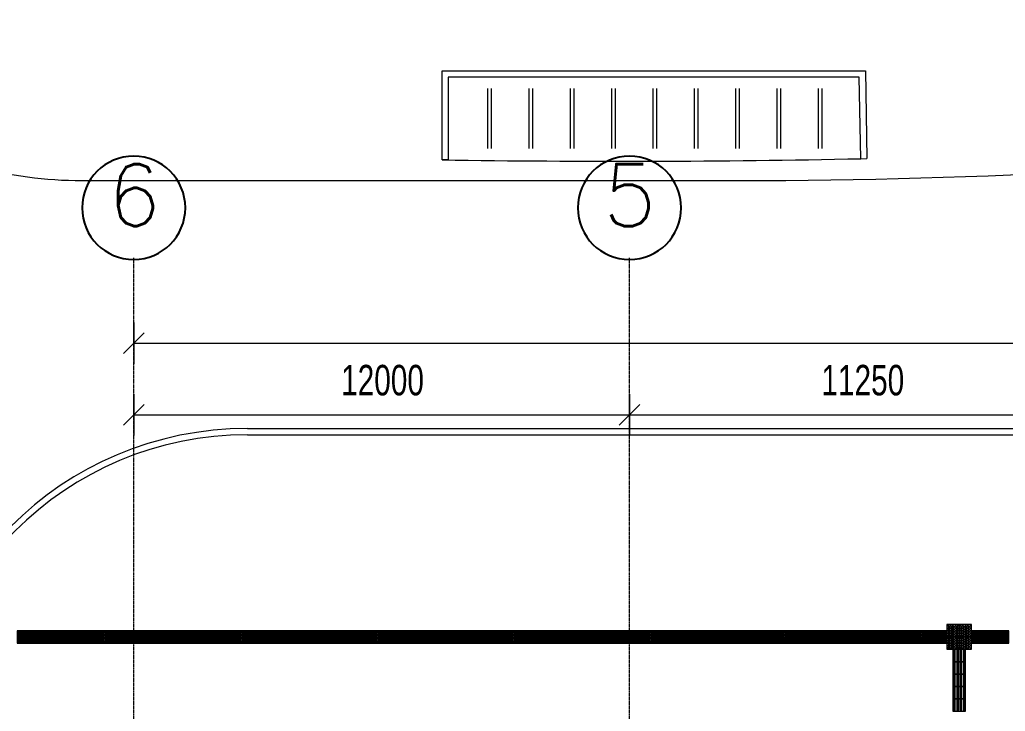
# Model space of a CAD drawing. Header units: millimetres. Extents: x 15878 to 679837, y -72324 to 391440.
# Drawn here: x 151772 to 175628, y 52732 to 69466 of the extents above; entities that cross this region are included whole.
import ezdxf

# ---------------------------------------------------------------- set-up
doc = ezdxf.new("R2010")
doc.units = ezdxf.units.MM
doc.linetypes.add('Grid Line__1_200_', pattern=[10.5, 6, -1.5, 1.5, -1.5])
for name, color, linetype, lineweight in [('A-ANNO-DIMS', 211, 'Continuous', 5), ('A-ANNO-DIMS-500', 211, 'Continuous', 5), ('A-ANNO-NOTE', 131, 'Continuous', 25), ('A-FLOR', 192, 'Continuous', 5), ('A-GENM', 13, 'Continuous', 5), ('A-WALL', 113, 'Continuous', 5), ('Q-CASE', 31, 'Continuous', 5), ('S-GRID', 1, 'Continuous', 5)]:
    doc.layers.add(name, color=color, linetype=linetype, lineweight=lineweight)
doc.styles.add('Arial', font='arial.ttf', dxfattribs={"width": 0.7, "height": 737.649701})
doc.styles.add('RomanS', font='romans__.ttf', dxfattribs={"height": 1504.746835})
doc.dimstyles.new('Linear_-_1_5mm_Arial', dxfattribs={"dimscale": 304.8, "dimtxt": 750, "dimasz": 1.64042, "dimexe": 1.64042, "dimexo": 0.0625, "dimgap": 0.82021, "dimtad": 1, "dimdec": 0, "dimzin": 0, "dimdsep": 46, "dimtxsty": 'Arial', "dimblk1": 'OBLIQUE', "dimblk2": 'OBLIQUE', "dimsah": 1, "dimcen": 0.09, "dimadec": 0, "dimazin": 0, "dimtfac": 1, "dimtdec": 4, "dimtix": 1, "dimtmove": 0, "dimatfit": 3, "dimfxl": 1.64042, "dimfxlon": 1, "dimtvp": 1, "dimtolj": 1, "dimtzin": 0, "dimarcsym": 2})

# ---------------------------------------------------------------- blocks, each defined once
blk = doc.blocks.new('DLN_Tactile - Directional Tiles-V640-G_F')
at = {"layer": 'A-GENM'}
for p, q in [((150, 150), (-150, 150)), ((-150, 150), (-150, -150)), ((-129.5, 125.5), (-129.5, -125.5)), ((-123.5, -125.5), (-123.5, 125.5)), ((-101.5, 125.5), (-101.5, -125.5)), ((-95.5, -125.5), (-95.5, 125.5)), ((-54.5, 125.5), (-54.5, -125.5)), ((-48.5, -125.5), (-48.5, 125.5)), ((-26.5, 125.5), (-26.5, -125.5)), ((-20.5, -125.5), (-20.5, 125.5)), ((20.5, 125.5), (20.5, -125.5)), ((26.5, -125.5), (26.5, 125.5)), ((48.5, 125.5), (48.5, -125.5)), ((54.5, -125.5), (54.5, 125.5)), ((95.5, 125.5), (95.5, -125.5)), ((101.5, -125.5), (101.5, 125.5)), ((123.5, 125.5), (123.5, -125.5)), ((129.5, -125.5), (129.5, 125.5)), ((150, -150), (150, 150)), ((-150, -150), (150, -150))]:
    blk.add_line(p, q, dxfattribs=at)
for centre, radius, start, end in [((-112.5, 125.5), 17, 360, 180), ((-112.5, 125.5), 11, 360, 180), ((-37.5, 125.5), 17, 360, 180), ((-37.5, 125.5), 11, 360, 180), ((37.5, 125.5), 17, 360, 180), ((37.5, 125.5), 11, 360, 180), ((112.5, 125.5), 17, 360, 180), ((112.5, 125.5), 11, 360, 180), ((-112.5, -125.5), 17, 180, 360), ((-112.5, -125.5), 11, 180, 360), ((-37.5, -125.5), 17, 180, 360), ((-37.5, -125.5), 11, 180, 360), ((37.5, -125.5), 17, 180, 360), ((37.5, -125.5), 11, 180, 360), ((112.5, -125.5), 17, 180, 360), ((112.5, -125.5), 11, 180, 360)]:
    blk.add_arc(centre, radius, start, end, dxfattribs=at)
blk = doc.blocks.new('Casework 11 - Casework 11-18222130-G_F')
at = {"layer": 'Q-CASE'}
for p, q in [((48902, 67500), (48902, 66650)), ((49002, 66650), (49002, 67500)), ((49902, 67500), (49902, 66650)), ((50002, 66650), (50002, 67500)), ((50902, 67500), (50902, 66650)), ((51002, 66650), (51002, 67500)), ((51902, 67500), (51902, 66650)), ((52002, 66650), (52002, 67500)), ((52902, 67500), (52902, 66650)), ((53002, 66650), (53002, 67500)), ((53902, 67500), (53902, 66650)), ((54002, 66650), (54002, 67500)), ((54902, 67500), (54902, 66650)), ((55002, 66650), (55002, 67500)), ((55902, 67500), (55902, 66650)), ((56002, 66650), (56002, 67500)), ((56902, 67500), (56902, 66650)), ((57002, 66650), (57002, 67500))]:
    blk.add_line(p, q, dxfattribs=at)
at = {"layer": 'Q-CASE', "flags": 128}
for points in [[(48902, 67800), (48902, 67793), (48902, 67774), (48902, 67744), (48902, 67703), (48902, 67654), (48902, 67598), (48902, 67538), (48902, 67500)], [(49002, 67500), (49002, 67561), (49002, 67620), (49002, 67674), (49002, 67720), (49002, 67757), (49002, 67783), (49002, 67797), (49002, 67800)], [(49902, 67800), (49902, 67793), (49902, 67774), (49902, 67744), (49902, 67703), (49902, 67654), (49902, 67598), (49902, 67538), (49902, 67500)], [(50002, 67500), (50002, 67561), (50002, 67620), (50002, 67674), (50002, 67720), (50002, 67757), (50002, 67783), (50002, 67797), (50002, 67800)], [(50902, 67800), (50902, 67793), (50902, 67774), (50902, 67744), (50902, 67703), (50902, 67654), (50902, 67598), (50902, 67538), (50902, 67500)], [(51002, 67500), (51002, 67561), (51002, 67620), (51002, 67674), (51002, 67720), (51002, 67757), (51002, 67783), (51002, 67797), (51002, 67800)], [(51902, 67800), (51902, 67793), (51902, 67774), (51902, 67744), (51902, 67703), (51902, 67654), (51902, 67598), (51902, 67538), (51902, 67500)], [(52002, 67500), (52002, 67561), (52002, 67620), (52002, 67674), (52002, 67720), (52002, 67757), (52002, 67783), (52002, 67797), (52002, 67800)], [(52902, 67800), (52902, 67793), (52902, 67774), (52902, 67744), (52902, 67703), (52902, 67654), (52902, 67598), (52902, 67538), (52902, 67500)], [(53002, 67500), (53002, 67561), (53002, 67620), (53002, 67674), (53002, 67720), (53002, 67757), (53002, 67783), (53002, 67797), (53002, 67800)], [(53902, 67800), (53902, 67793), (53902, 67774), (53902, 67744), (53902, 67703), (53902, 67654), (53902, 67598), (53902, 67538), (53902, 67500)], [(54002, 67500), (54002, 67561), (54002, 67620), (54002, 67674), (54002, 67720), (54002, 67757), (54002, 67783), (54002, 67797), (54002, 67800)], [(54902, 67800), (54902, 67793), (54902, 67774), (54902, 67744), (54902, 67703), (54902, 67654), (54902, 67598), (54902, 67538), (54902, 67500)], [(55002, 67500), (55002, 67561), (55002, 67620), (55002, 67674), (55002, 67720), (55002, 67757), (55002, 67783), (55002, 67797), (55002, 67800)], [(55902, 67800), (55902, 67793), (55902, 67774), (55902, 67744), (55902, 67703), (55902, 67654), (55902, 67598), (55902, 67538), (55902, 67500)], [(56002, 67500), (56002, 67561), (56002, 67620), (56002, 67674), (56002, 67720), (56002, 67757), (56002, 67783), (56002, 67797), (56002, 67800)], [(56902, 67800), (56902, 67793), (56902, 67774), (56902, 67744), (56902, 67703), (56902, 67654), (56902, 67598), (56902, 67538), (56902, 67500)], [(57002, 67500), (57002, 67561), (57002, 67620), (57002, 67674), (57002, 67720), (57002, 67757), (57002, 67783), (57002, 67797), (57002, 67800)], [(48902, 66650), (48902, 66588), (48902, 66529), (48902, 66476), (48902, 66429), (48902, 66392), (48902, 66366), (48902, 66352), (48902, 66350)], [(49002, 66350), (49002, 66356), (49002, 66375), (49002, 66405), (49002, 66446), (49002, 66496), (49002, 66552), (49002, 66612), (49002, 66650)], [(49902, 66650), (49902, 66588), (49902, 66529), (49902, 66476), (49902, 66429), (49902, 66392), (49902, 66366), (49902, 66352), (49902, 66350)], [(50002, 66350), (50002, 66356), (50002, 66375), (50002, 66405), (50002, 66446), (50002, 66496), (50002, 66552), (50002, 66612), (50002, 66650)], [(50902, 66650), (50902, 66588), (50902, 66529), (50902, 66476), (50902, 66429), (50902, 66392), (50902, 66366), (50902, 66352), (50902, 66350)], [(51002, 66350), (51002, 66356), (51002, 66375), (51002, 66405), (51002, 66446), (51002, 66496), (51002, 66552), (51002, 66612), (51002, 66650)], [(51902, 66650), (51902, 66588), (51902, 66529), (51902, 66476), (51902, 66429), (51902, 66392), (51902, 66366), (51902, 66352), (51902, 66350)], [(52002, 66350), (52002, 66356), (52002, 66375), (52002, 66405), (52002, 66446), (52002, 66496), (52002, 66552), (52002, 66612), (52002, 66650)], [(52902, 66650), (52902, 66588), (52902, 66529), (52902, 66476), (52902, 66429), (52902, 66392), (52902, 66366), (52902, 66352), (52902, 66350)], [(53002, 66350), (53002, 66356), (53002, 66375), (53002, 66405), (53002, 66446), (53002, 66496), (53002, 66552), (53002, 66612), (53002, 66650)], [(53902, 66650), (53902, 66588), (53902, 66529), (53902, 66476), (53902, 66429), (53902, 66392), (53902, 66366), (53902, 66352), (53902, 66350)], [(54002, 66350), (54002, 66356), (54002, 66375), (54002, 66405), (54002, 66446), (54002, 66496), (54002, 66552), (54002, 66612), (54002, 66650)], [(54902, 66650), (54902, 66588), (54902, 66529), (54902, 66476), (54902, 66429), (54902, 66392), (54902, 66366), (54902, 66352), (54902, 66350)], [(55002, 66350), (55002, 66356), (55002, 66375), (55002, 66405), (55002, 66446), (55002, 66496), (55002, 66552), (55002, 66612), (55002, 66650)], [(55902, 66650), (55902, 66588), (55902, 66529), (55902, 66476), (55902, 66429), (55902, 66392), (55902, 66366), (55902, 66352), (55902, 66350)], [(56002, 66350), (56002, 66356), (56002, 66375), (56002, 66405), (56002, 66446), (56002, 66496), (56002, 66552), (56002, 66612), (56002, 66650)], [(56902, 66650), (56902, 66588), (56902, 66529), (56902, 66476), (56902, 66429), (56902, 66392), (56902, 66366), (56902, 66352), (56902, 66350)], [(57002, 66350), (57002, 66356), (57002, 66375), (57002, 66405), (57002, 66446), (57002, 66496), (57002, 66552), (57002, 66612), (57002, 66650)]]:
    blk.add_lwpolyline(points, dxfattribs=at)
blk = doc.blocks.new('DLN_Tactile - Positional Tiles-V634-G_F')
at = {"layer": 'A-GENM'}
for p, q in [((150, 150), (-150, 150)), ((-150, 150), (-150, -150)), ((150, -150), (150, 150)), ((-150, -150), (150, -150))]:
    blk.add_line(p, q, dxfattribs=at)
for centre, radius in [((-120, 120), 11.5), ((-120, 60), 11.5), ((-120, 0), 11.5), ((-120, 120), 6), ((-120, 60), 6), ((-120, 0), 6), ((-90, 90), 11.5), ((-90, 30), 11.5), ((-90, 90), 6), ((-90, 30), 6), ((-60, 120), 11.5), ((-60, 60), 11.5), ((-60, 0), 11.5), ((-60, 120), 6), ((-60, 60), 6), ((-60, 0), 6), ((-30, 90), 11.5), ((-30, 30), 11.5), ((-30, 90), 6), ((-30, 30), 6), ((0, 120), 11.5), ((0, 60), 11.5), ((0, 0), 11.5), ((0, 120), 6), ((0, 60), 6), ((0, 0), 6), ((30, 90), 11.5), ((30, 30), 11.5), ((30, 90), 6), ((30, 30), 6), ((60, 120), 11.5), ((60, 60), 11.5), ((60, 0), 11.5), ((60, 120), 6), ((60, 60), 6), ((60, 0), 6), ((90, 90), 11.5), ((90, 30), 11.5), ((90, 90), 6), ((90, 30), 6), ((120, 120), 11.5), ((120, 60), 11.5), ((120, 0), 11.5), ((120, 120), 6), ((120, 60), 6), ((120, 0), 6), ((-120, -60), 11.5), ((-120, -120), 11.5), ((-120, -60), 6), ((-120, -120), 6), ((-90, -30), 11.5), ((-90, -90), 11.5), ((-90, -30), 6), ((-90, -90), 6), ((-60, -60), 11.5), ((-60, -120), 11.5), ((-60, -60), 6), ((-60, -120), 6), ((-30, -30), 11.5), ((-30, -90), 11.5), ((-30, -30), 6), ((-30, -90), 6), ((0, -60), 11.5), ((0, -120), 11.5), ((0, -60), 6), ((0, -120), 6), ((30, -30), 11.5), ((30, -90), 11.5), ((30, -30), 6), ((30, -90), 6), ((60, -60), 11.5), ((60, -120), 11.5), ((60, -60), 6), ((60, -120), 6), ((90, -30), 11.5), ((90, -90), 11.5), ((90, -30), 6), ((90, -90), 6), ((120, -60), 11.5), ((120, -120), 11.5), ((120, -60), 6), ((120, -120), 6)]:
    blk.add_circle(centre, radius, dxfattribs=at)
blk = doc.blocks.new('DIMBLOCK23-G_F')
at = {"layer": 'A-ANNO-DIMS-500'}
for p, q in [((154532, 60407), (154532, 59407)), ((154532, 59907), (154532, 60407)), ((166532, 60407), (166532, 59407)), ((166532, 59907), (166532, 60407)), ((154532, 59907), (154782, 60157)), ((166532, 59907), (166782, 60157)), ((154532, 59907), (154282, 59657)), ((154532, 59907), (166532, 59907)), ((166532, 59907), (166282, 59657))]:
    blk.add_line(p, q, dxfattribs=at)
at = {"layer": 'A-ANNO-DIMS-500', "color": 0, "insert": (159551, 61114), "char_height": 737.6, "width": 2353.85, "attachment_point": 1, "line_spacing_factor": 0.938532, "style": 'Arial'}
blk.add_mtext('12000', dxfattribs=at)
blk = doc.blocks.new('_Oblique')
at = {"color": 0, "linetype": 'ByBlock', "lineweight": -2}
blk.add_line((-0.5, -0.5), (0.5, 0.5), dxfattribs=at)
blk = doc.blocks.new('DIMBLOCK24-G_F')
at = {"layer": 'A-ANNO-DIMS-500'}
for p, q in [((166532, 60407), (166532, 59407)), ((166532, 59907), (166532, 60407)), ((177782, 60407), (177782, 59407)), ((177782, 59907), (177782, 60407)), ((166532, 59907), (166782, 60157)), ((177782, 59907), (178032, 60157)), ((166532, 59907), (166282, 59657)), ((166532, 59907), (177782, 59907)), ((177782, 59907), (177532, 59657))]:
    blk.add_line(p, q, dxfattribs=at)
at = {"layer": 'A-ANNO-DIMS-500', "color": 0, "insert": (171176, 61114), "char_height": 737.6, "width": 2353.85, "attachment_point": 1, "line_spacing_factor": 0.938532, "style": 'Arial'}
blk.add_mtext('11250', dxfattribs=at)
blk = doc.blocks.new('DIMBLOCK28-G_F')
at = {"layer": 'A-ANNO-DIMS-500'}
for p, q in [((154532, 62136), (154532, 61136)), ((154532, 61636), (154532, 62136)), ((202532, 62136), (202532, 61136)), ((202532, 61636), (202532, 62136)), ((154532, 61636), (154782, 61886)), ((202532, 61636), (202782, 61886)), ((154532, 61636), (154282, 61386)), ((154532, 61636), (202532, 61636)), ((202532, 61636), (202282, 61386))]:
    blk.add_line(p, q, dxfattribs=at)
at = {"layer": 'A-ANNO-DIMS-500', "color": 0, "insert": (177551, 62842), "char_height": 737.6, "width": 2353.85, "attachment_point": 1, "line_spacing_factor": 0.938532, "style": 'Arial'}
blk.add_mtext('48000', dxfattribs=at)
blk = doc.blocks.new('DLN_Generic Grid Head - Scale-1_500-2074307-G_F')
at = {"layer": 'A-ANNO-NOTE'}
for start, end in [(360, 180), (180, 360)]:
    blk.add_arc((0, 2.5), 2.5, start, end, dxfattribs=at)

msp = doc.modelspace()

# ---------------------------------------------------------------- linework, layer by layer
at = {"layer": 'A-FLOR'}
for p, q in [((153279.4, 65575.3), (169227, 65575.3)), ((157281.9, 59575.3), (201068.8, 59575.3)), ((157281.9, 59425.3), (201068.8, 59425.3))]:
    msp.add_line(p, q, dxfattribs=at)
for centre, radius, start, end in [((169227, 220575.3), 155000, 270, 282.864557), ((166311.2, 347650.9), 281608.8, 269.121569, 271.184069), ((153279.4, 75575.3), 10000, 254.86015, 270), ((157281.9, 51475.3), 8100, 90, 179.99955), ((157281.9, 51475.3), 7950, 90, 179.99955)]:
    msp.add_arc(centre, radius, start, end, dxfattribs=at)
at = {"layer": 'A-WALL'}
for p, q in [((161993.8, 66075.3), (161993.8, 68225.3)), ((161993.8, 68225.3), (172240.6, 68225.3)), ((162143.8, 68075.3), (162143.8, 66075.3)), ((172093.4, 68075.3), (162143.8, 68075.3)), ((172130.4, 66102.1), (172093.4, 68075.3)), ((172240.6, 68225.3), (172280.4, 66104.9)), ((172130.4, 66102.1), (172280.4, 66104.9)), ((162143.8, 66075.3), (161993.8, 66075.3))]:
    msp.add_line(p, q, dxfattribs=at)
at = {"layer": 'S-GRID', "color": 254, "linetype": 'Grid Line__1_200_'}
for p, q in [((154531.8, 32297.4), (154531.8, 63703.1)), ((166531.8, 32297.4), (166531.8, 63703.1))]:
    msp.add_line(p, q, dxfattribs=at)

# ---------------------------------------------------------------- block references
at = {"layer": 'A-ANNO-NOTE', "xscale": 500, "yscale": 500, "zscale": 500}
for p in [(154531.8, 63664.7), (166531.8, 63664.7)]:
    msp.add_blockref('DLN_Generic Grid Head - Scale-1_500-2074307-G_F', p, dxfattribs=at)
at = {"layer": 'A-GENM', "rotation": 90.00000000000017}
for p in [(151861.8, 54532.5), (152161.8, 54532.5), (152461.8, 54532.5), (152761.8, 54532.5), (153061.8, 54532.5), (153361.8, 54532.5), (153661.8, 54532.5), (153961.8, 54532.5), (154261.8, 54532.5), (154561.8, 54532.5), (154861.8, 54532.5), (155161.8, 54532.5), (155461.8, 54532.5), (155761.8, 54532.5), (156061.8, 54532.5), (156361.8, 54532.5), (156661.8, 54532.5), (156961.8, 54532.5), (157261.8, 54532.5), (157561.8, 54532.5), (157861.8, 54532.5), (158161.8, 54532.5), (158461.8, 54532.5), (158761.8, 54532.5), (159061.8, 54532.5), (159361.8, 54532.5), (159661.8, 54532.5), (159961.8, 54532.5), (160261.8, 54532.5), (160561.8, 54532.5), (160861.8, 54532.5), (161161.8, 54532.5), (161461.8, 54532.5), (161761.8, 54532.5), (162061.8, 54532.5), (162361.8, 54532.5), (162661.8, 54532.5), (162961.8, 54532.5), (163261.8, 54532.5), (163561.8, 54532.5), (163861.8, 54532.5), (164161.8, 54532.5), (164461.8, 54532.5), (164761.8, 54532.5), (165061.8, 54532.5), (165361.8, 54532.5), (165661.8, 54532.5), (165961.8, 54532.5), (166261.8, 54532.5), (166561.8, 54532.5), (166861.8, 54532.5), (167161.8, 54532.5), (167461.8, 54532.5), (167761.8, 54532.5), (168061.8, 54532.5), (168361.8, 54532.5), (168661.8, 54532.5), (168961.8, 54532.5), (169261.8, 54532.5), (169561.8, 54532.5), (169861.8, 54532.5), (170161.8, 54532.5), (170461.8, 54532.5), (170761.8, 54532.5), (171061.8, 54532.5), (171361.8, 54532.5), (171661.8, 54532.5), (171961.8, 54532.5), (172261.8, 54532.5), (172561.8, 54532.5), (172861.8, 54532.5), (173161.8, 54532.5), (173461.8, 54532.5), (173761.8, 54532.5), (174061.8, 54532.5), (174961.8, 54532.5), (175261.8, 54532.5), (175561.8, 54532.5)]:
    msp.add_blockref('DLN_Tactile - Directional Tiles-V640-G_F', p, dxfattribs=at)
at = {"layer": 'A-GENM'}
for name, p in [('DLN_Tactile - Positional Tiles-V634-G_F', (174361.8, 54682.5)), ('DLN_Tactile - Positional Tiles-V634-G_F', (174661.8, 54682.5)), ('DLN_Tactile - Positional Tiles-V634-G_F', (174361.8, 54382.5)), ('DLN_Tactile - Positional Tiles-V634-G_F', (174661.8, 54382.5)), ('DLN_Tactile - Directional Tiles-V640-G_F', (174511.8, 54082.5)), ('DLN_Tactile - Directional Tiles-V640-G_F', (174511.8, 53782.5)), ('DLN_Tactile - Directional Tiles-V640-G_F', (174511.8, 53482.5)), ('DLN_Tactile - Directional Tiles-V640-G_F', (174511.8, 53182.5)), ('DLN_Tactile - Directional Tiles-V640-G_F', (174511.8, 52882.5))]:
    msp.add_blockref(name, p, dxfattribs=at)
at = {"layer": 'Q-CASE'}
msp.add_blockref('Casework 11 - Casework 11-18222130-G_F', (114192.5, 0), dxfattribs=at)

# ---------------------------------------------------------------- texts
at = {"layer": 'A-ANNO-NOTE', "lineweight": 5, "char_height": 1504.747, "width": 1710, "attachment_point": 2, "line_spacing_factor": 0.964689, "style": 'RomanS'}
for s, insert in [('\\fRomanS|b0|i0|c134|p2|;6', (154538.8, 65973.1)), ('\\fRomanS|b0|i0|c134|p2|;5', (166538.8, 65973.1))]:
    msp.add_mtext(s, dxfattribs=dict(at, insert=insert))

# ---------------------------------------------------------------- dimensions: what is measured, and where the dimension line sits
at = {"layer": 'A-ANNO-DIMS'}
for base, p1, p2, override, picture, middle in [((202531.8, 61635.5), (154531.8, 62135.5), (202531.8, 62135.5), {"dimpost": '<>', "dimfxl": 48000.000004}, 'DIMBLOCK28-G_F', (178531.8, 62262.2)), ((166531.8, 59906.8), (154531.8, 60406.8), (166531.8, 60406.8), {"dimpost": '<>', "dimfxl": 12000.000002}, 'DIMBLOCK23-G_F', (160531.8, 60533.5)), ((177781.8, 59906.8), (166531.8, 60406.8), (177781.8, 60406.8), {"dimpost": '<>', "dimfxl": 11250}, 'DIMBLOCK24-G_F', (172156.8, 60533.5))]:
    dim = msp.add_linear_dim(base=base, p1=p1, p2=p2, dimstyle='Linear_-_1_5mm_Arial', override=override, dxfattribs=at)
    dim.commit()
    dim.dimension.update_dxf_attribs({"geometry": picture, "text_midpoint": middle})

doc.saveas('drawing.dxf')
